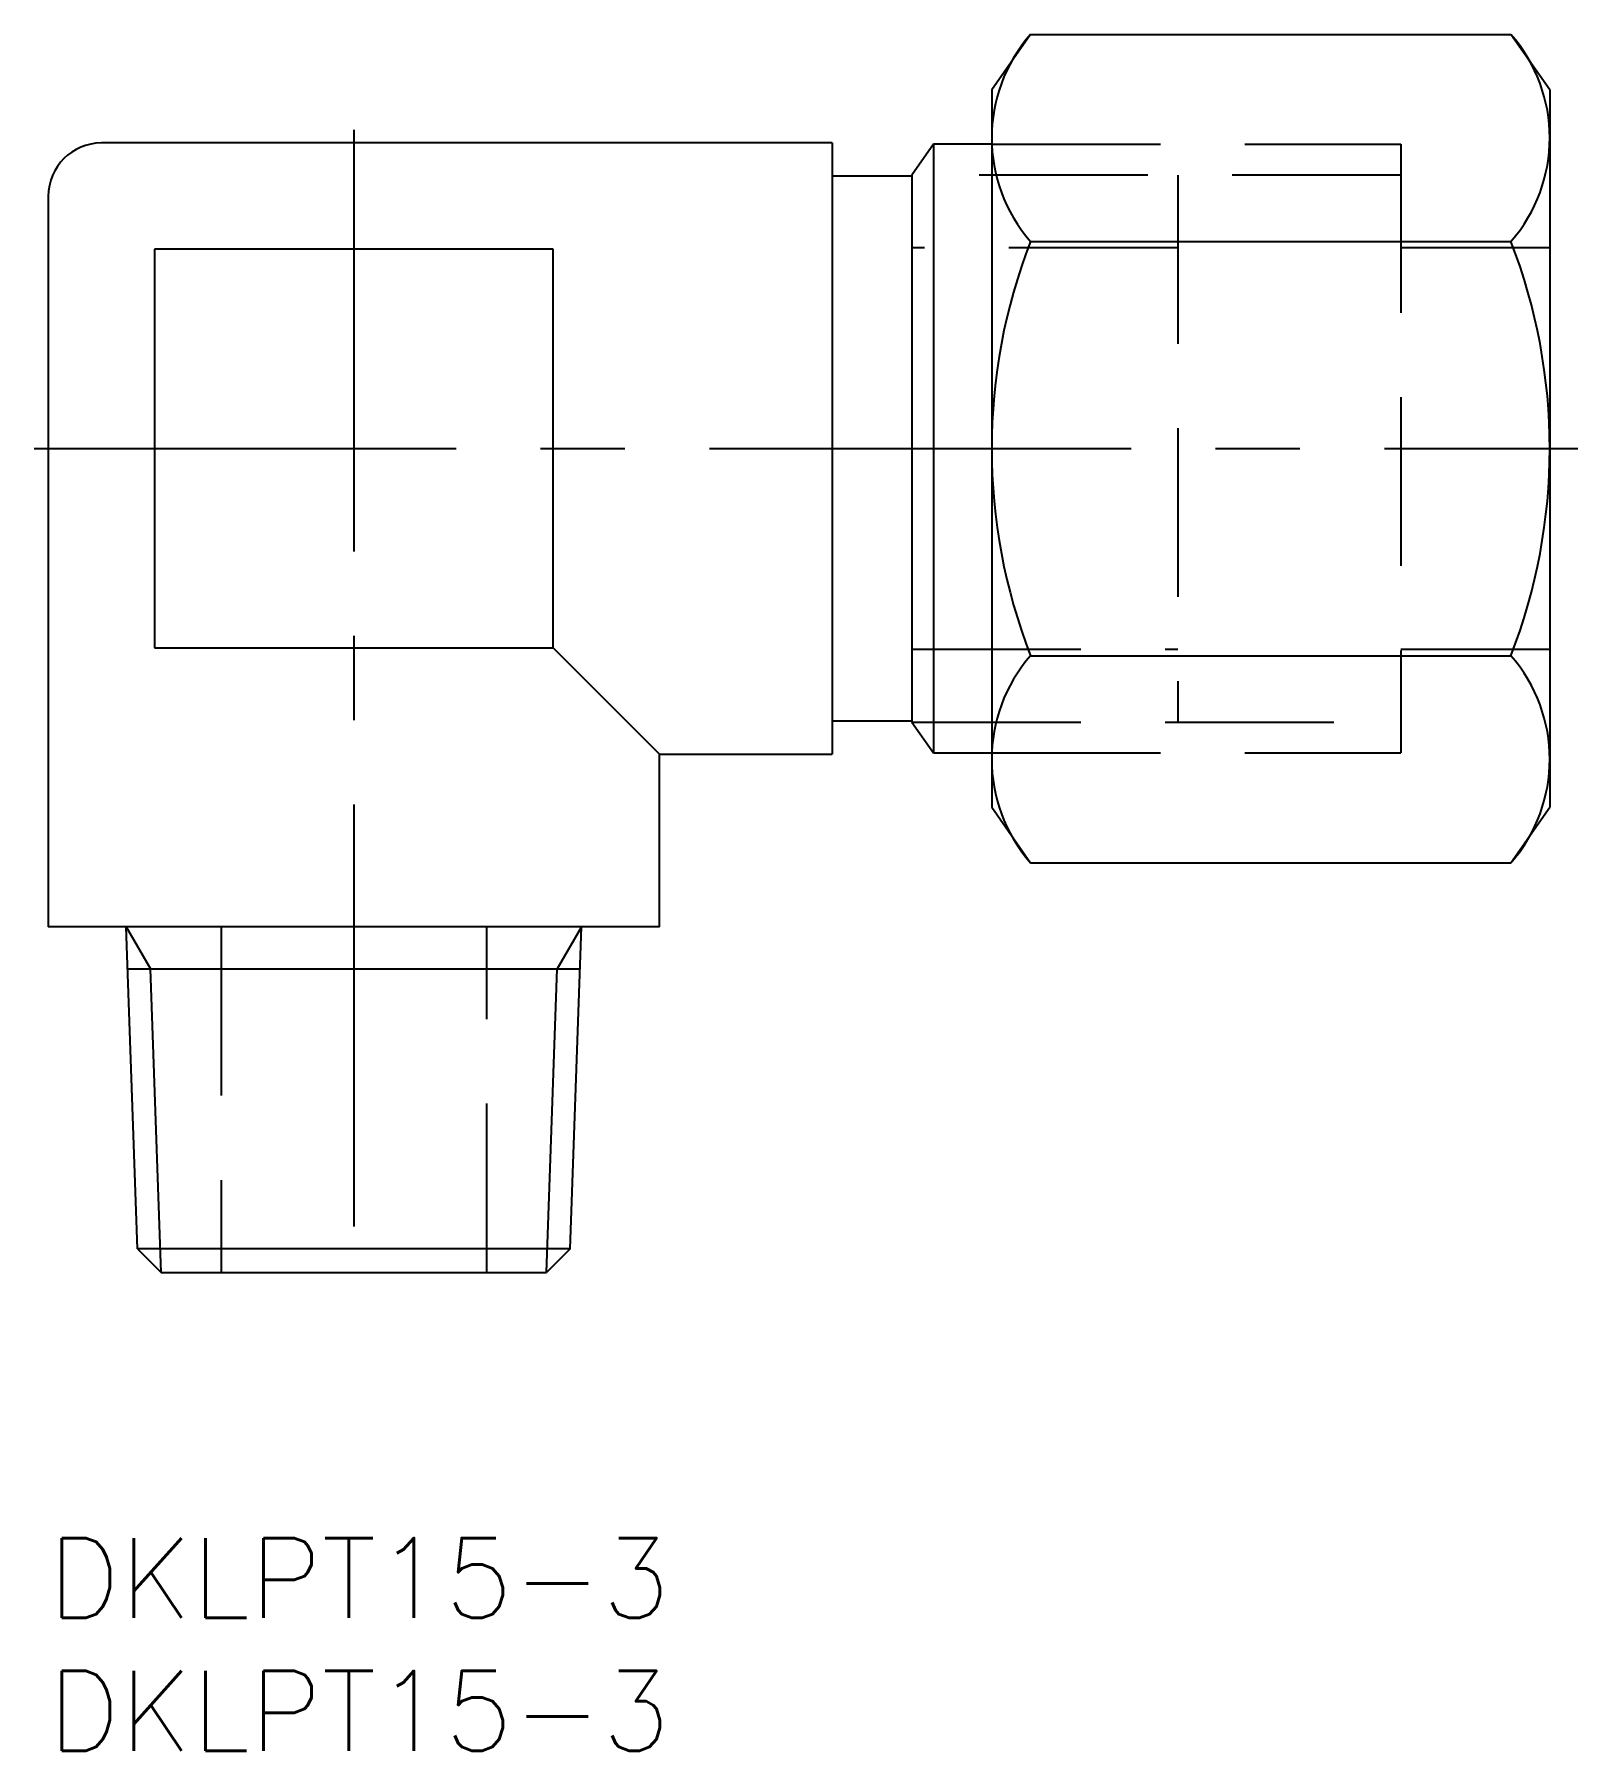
# Model space of a CAD drawing. Extents: x -0.5 to 57.6, y -8 to 56.6.
import ezdxf

# ---------------------------------------------------------------- set-up
doc = ezdxf.new("R2010")
doc.units = 0
doc.header["$LTSCALE"] = 0.5
doc.linetypes.add('CENTER', pattern=[50.8, 31.75, -6.35, 6.35, -6.35])
doc.linetypes.add('DASHED', pattern=[19.05, 12.7, -6.35])
for name, color, linetype in [('MSM_CENTER', 1, 'CENTER'), ('MSM_CONTINUOUS', 7, 'CONTINUOUS'), ('MSM_DASHED', 4, 'DASHED'), ('MSM_NARROW', 5, 'CONTINUOUS'), ('MSM_PART_NUMBER', 7, 'CONTINUOUS')]:
    doc.layers.add(name, color=color, linetype=linetype)
doc.styles.get("Standard").update_dxf_attribs({"font": 'txt.shx', "height": 1.5, "bigfont": 'bigfont.shx'})

# ---------------------------------------------------------------- blocks, each defined once
blk = doc.blocks.new('*U13')
at = {"layer": 'MSM_PART_NUMBER'}
blk.add_text('DKLPT15-3', height=3, dxfattribs=at).set_placement((0, -3))
blk = doc.blocks.new('*U14')
at = {"layer": 'MSM_PART_NUMBER'}
blk.add_text('DKLPT15-3', height=3, dxfattribs=at).set_placement((0, -8))

msp = doc.modelspace()

# ---------------------------------------------------------------- linework, layer by layer
at = {"layer": 'MSM_CENTER'}
for p, q in [((11.5, 53), (11.5, 9.35)), ((-0.525, 41), (57.55, 41))]:
    msp.add_line(p, q, dxfattribs=at)
at = {"layer": 'MSM_CONTINUOUS'}
for p, q in [((36.962, 56.588), (35.5, 54.5)), ((36.962, 56.588), (55.038, 56.588)), ((56.5, 54.5), (55.038, 56.588)), ((35.5, 54.5), (35.5, 27.5)), ((56.5, 54.5), (56.5, 27.5)), ((29.5, 52.5), (2, 52.5)), ((29.5, 52.5), (29.5, 29.5)), ((33.314, 52.456), (32.5, 51.294)), ((35.5, 52.456), (33.314, 52.456)), ((33.314, 52.456), (33.314, 29.544)), ((32.5, 51.25), (29.5, 51.25)), ((32.5, 51.294), (32.5, 30.706)), ((0, 50.5), (0, 23)), ((4, 48.5), (4, 33.5)), ((19, 48.5), (4, 48.5)), ((19, 33.5), (19, 48.5)), ((36.962, 48.794), (55.038, 48.794)), ((4, 33.5), (19, 33.5)), ((19, 33.5), (23, 29.5)), ((36.962, 33.206), (55.038, 33.206)), ((29.5, 30.75), (32.5, 30.75)), ((32.5, 30.706), (33.314, 29.544)), ((23, 23), (23, 29.5)), ((23, 29.5), (29.5, 29.5)), ((33.314, 29.544), (35.5, 29.544)), ((35.5, 27.5), (36.962, 25.412)), ((55.038, 25.412), (56.5, 27.5)), ((36.962, 25.412), (55.038, 25.412)), ((23, 23), (0, 23)), ((3.36, 10.887), (2.937, 23)), ((19.64, 10.887), (20.063, 23)), ((2.992, 21.422), (20.008, 21.422)), ((19.64, 10.887), (3.36, 10.887)), ((3.36, 10.887), (4.247, 10)), ((19.64, 10.887), (18.753, 10)), ((4.247, 10), (18.753, 10))]:
    msp.add_line(p, q, dxfattribs=at)
for centre, radius, start, end in [((41.424, 52.691), 5.924, 138.86379, 221.13621), ((50.576, 52.691), 5.924, 318.86379, 41.13621), ((2, 50.5), 2, 90, 180), ((57.002, 41), 21.502, 158.7474, 201.2526), ((34.998, 41), 21.502, 338.7474, 21.2526), ((41.424, 29.309), 5.924, 138.86379, 221.13621), ((50.576, 29.309), 5.924, 318.86379, 41.13621)]:
    msp.add_arc(centre, radius, start, end, dxfattribs=at)
at = {"layer": 'MSM_DASHED'}
for p, q in [((35.5, 52.456), (50.9, 52.456)), ((50.9, 52.456), (50.9, 29.544)), ((50.9, 51.294), (32.5, 51.294)), ((42.5, 51.294), (42.5, 30.706)), ((42.5, 48.55), (32.5, 48.55)), ((56.5, 48.55), (50.9, 48.55)), ((32.5, 33.45), (42.5, 33.45)), ((50.9, 33.45), (56.5, 33.45)), ((32.5, 30.706), (50.9, 30.706)), ((35.5, 29.544), (50.9, 29.544)), ((6.5, 23), (6.5, 10)), ((16.5, 10), (16.5, 23))]:
    msp.add_line(p, q, dxfattribs=at)
at = {"layer": 'MSM_NARROW'}
for p, q in [((2.937, 23), (3.848, 21.422)), ((20.063, 23), (19.152, 21.422)), ((4.247, 10), (3.848, 21.422)), ((18.753, 10), (19.152, 21.422))]:
    msp.add_line(p, q, dxfattribs=at)

# ---------------------------------------------------------------- block references
at = {"layer": 'MSM_CONTINUOUS'}
for name in ['*U13', '*U14']:
    msp.add_blockref(name, (0, 0), dxfattribs=at)

doc.saveas('drawing.dxf')
